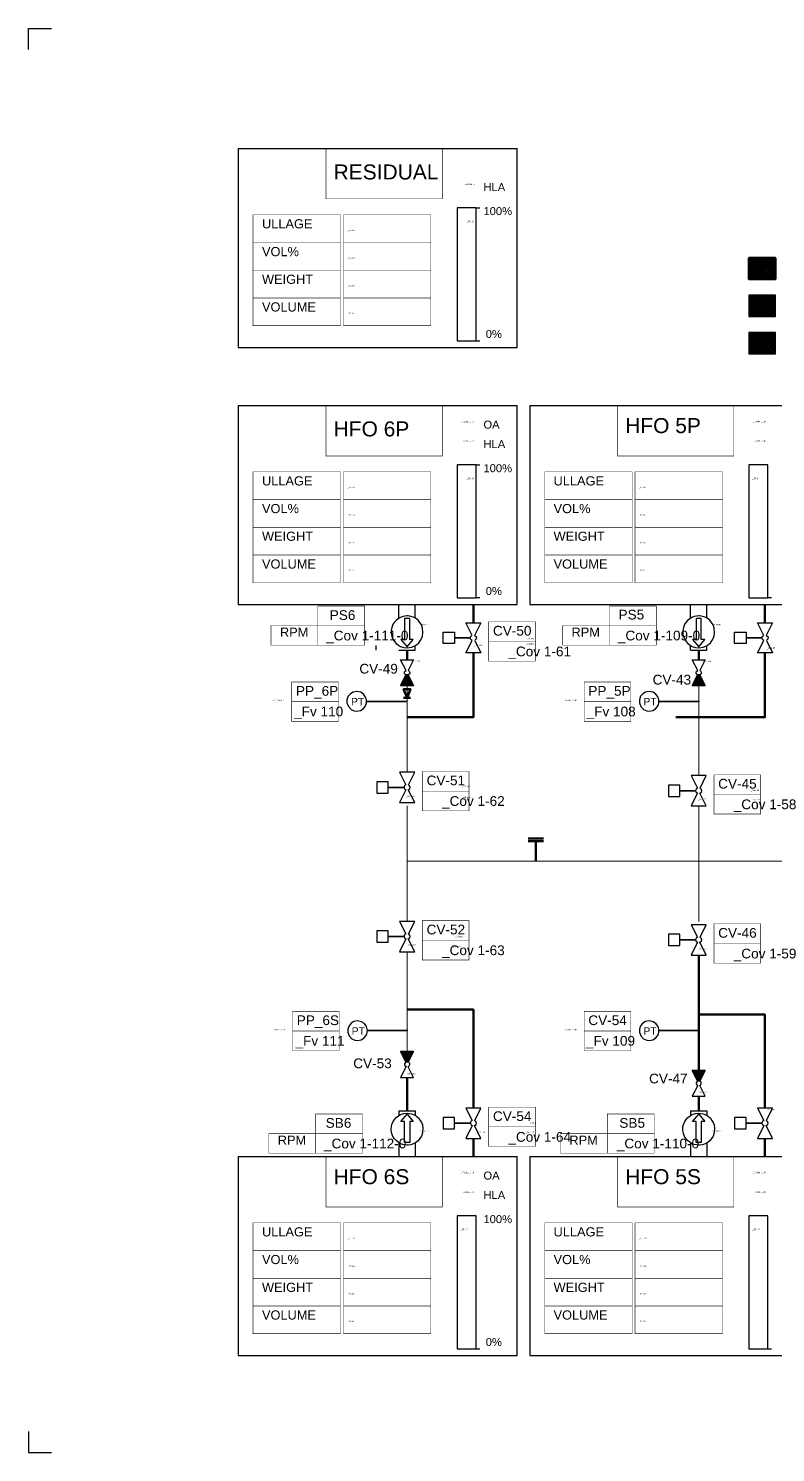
# Model space of a CAD drawing. Header units: millimetres. Extents: x 3560 to 26675, y 33959 to 46412.
# Drawn here: x 3560 to 10090, y 33959 to 46412 of the extents above; entities that cross this region are included whole.
import ezdxf
from ezdxf.enums import TextEntityAlignment as Align

# ---------------------------------------------------------------- set-up
doc = ezdxf.new("R2010")
doc.units = ezdxf.units.MM
for name, color, linetype in [('Ballast', 80, 'Continuous'), ('Bar graph', 200, 'Continuous'), ('Control valve', 11, 'Continuous'), ('Free values', 80, 'Continuous'), ('Graph', 100, 'Continuous'), ('level alarm', 255, 'Continuous'), ('LSHFO lines', 50, 'Continuous'), ('MDO lines', 200, 'Continuous'), ('Object fields', 21, 'Continuous'), ('Objects not controlled', 40, 'Continuous'), ('Pump text', 90, 'Continuous'), ('Pumps', 130, 'Continuous'), ('TEKST', 7, 'Continuous')]:
    doc.layers.add(name, color=color, linetype=linetype)
doc.layers.add('HFO lines', color=13, linetype='Continuous', lineweight=100)
doc.layers.add('Pressure transmitters', color=30, linetype='Continuous', lineweight=25, plot=False)
doc.styles.add('Arial', font='arial.ttf', dxfattribs={"height": 50})
doc.styles.get("Standard").update_dxf_attribs({"font": 'arial.ttf'})

msp = doc.modelspace()

# ---------------------------------------------------------------- hatches: boundary and pattern name
at = {"layer": 'LSHFO lines'}
h = msp.add_hatch(dxfattribs=at)
h.set_pattern_fill('ANSI31', color=256, scale=3)
h.paths.add_polyline_path([(10089, 44080), (9858, 44080), (9858, 43893), (10089, 43893)])
at = {"layer": 'MDO lines'}
h = msp.add_hatch(dxfattribs=at)
h.set_pattern_fill('ANSI31', color=256, scale=3)
h.paths.add_polyline_path([(10089, 43753), (9858, 43753), (9858, 43566), (10089, 43566)])
at = {"layer": 'Objects not controlled'}
h = msp.add_hatch(dxfattribs=at)
h.set_pattern_fill('ANSI31', color=256, scale=3)
h.paths.add_polyline_path([(10089, 44406), (9858, 44406), (9858, 44219), (10089, 44219)])
h = msp.add_hatch(dxfattribs=at)
h.set_pattern_fill('ANSI31', color=256, scale=36.0525, angle=-270)
h.set_pattern_definition([(135, (3633.9034, 32882.6), (-3.186621, -3.186621), [])])
h.paths.add_polyline_path([(6926, 40667), (6879, 40759), (6859, 40759), (6813, 40667)])
h = msp.add_hatch(dxfattribs=at)
h.set_pattern_fill('ANSI31', color=256, scale=36.0525, angle=-270)
h.set_pattern_definition([(135, (6185.2752, 32882.6746), (-3.186621, -3.186621), [])])
h.paths.add_polyline_path([(9475, 40667), (9429, 40759), (9409, 40759), (9362, 40667)])
h = msp.add_hatch(dxfattribs=at)
h.set_pattern_fill('ANSI31', color=256, scale=36.0525, angle=-270)
h.set_pattern_definition([(135, (3635.847, 26106.704), (-3.1866209, -3.1866209), [])])
h.paths.add_polyline_path([(6813, 37465), (6859, 37372), (6879, 37372), (6926, 37465)])
h = msp.add_hatch(dxfattribs=at)
h.set_pattern_fill('ANSI31', color=256, scale=36.0525, angle=-270)
h.set_pattern_definition([(135, (6185.2752, 25942.0678), (-3.1866209, -3.1866209), [])])
h.paths.add_polyline_path([(9362, 37300), (9409, 37208), (9429, 37208), (9475, 37300)])

# ---------------------------------------------------------------- linework, layer by layer
at = {"layer": 'Bar graph'}
for points in [[(7474, 44843), (7505, 44843)], [(7473, 43682), (7505, 43682)], [(7474, 42595), (7505, 42595)], [(7473, 41435), (7505, 41435)], [(10023, 41435), (10054, 41435)], [(7473, 34867), (7505, 34867)], [(10023, 34867), (10054, 34867)]]:
    msp.add_lwpolyline(points, dxfattribs=at)
at = {"layer": 'Control valve'}
for points in [[(7515, 40951), (7383, 40951), (7437, 41060), (7430, 41066), (7427, 41070), (7424, 41076), (7423, 41084), (7283, 41084), (7283, 41034), (7184, 41034), (7184, 41134), (7283, 41134), (7283, 41084), (7423, 41084), (7427, 41098), (7438, 41104), (7383, 41216), (7515, 41216), (7459, 41104), (7473, 41096), (7476, 41084), (7471, 41069), (7466, 41065), (7461, 41060)], [(10065, 40951), (9932, 40951), (9987, 41060), (9979, 41066), (9976, 41070), (9974, 41076), (9972, 41084), (9833, 41084), (9833, 41034), (9733, 41034), (9733, 41134), (9833, 41134), (9833, 41084), (9972, 41084), (9976, 41098), (9987, 41104), (9932, 41216), (10065, 41216), (10009, 41104), (10022, 41096), (10025, 41084), (10021, 41069), (10015, 41065), (10010, 41060)], [(6936, 39908), (6803, 39908), (6857, 39799), (6850, 39793), (6847, 39789), (6844, 39783), (6843, 39775), (6704, 39775), (6704, 39825), (6604, 39825), (6604, 39725), (6704, 39725), (6704, 39775), (6843, 39775), (6847, 39761), (6858, 39755), (6803, 39643), (6936, 39643), (6879, 39755), (6893, 39763), (6896, 39775), (6891, 39790), (6886, 39794), (6881, 39799)], [(9485, 39879), (9352, 39879), (9407, 39770), (9399, 39764), (9396, 39760), (9394, 39754), (9392, 39746), (9253, 39746), (9253, 39796), (9154, 39796), (9154, 39697), (9253, 39697), (9253, 39746), (9392, 39746), (9396, 39732), (9407, 39727), (9352, 39614), (9485, 39614), (9429, 39726), (9442, 39734), (9445, 39746), (9441, 39761), (9436, 39765), (9431, 39770)], [(6936, 38603), (6803, 38603), (6857, 38494), (6850, 38489), (6847, 38485), (6844, 38479), (6843, 38471), (6704, 38471), (6704, 38520), (6604, 38520), (6604, 38421), (6704, 38421), (6704, 38471), (6843, 38471), (6847, 38456), (6858, 38451), (6803, 38338), (6936, 38338), (6879, 38450), (6893, 38459), (6896, 38471), (6891, 38485), (6886, 38490), (6881, 38494)], [(9485, 38574), (9352, 38574), (9407, 38466), (9399, 38460), (9396, 38456), (9394, 38450), (9392, 38442), (9253, 38442), (9253, 38492), (9154, 38492), (9154, 38392), (9253, 38392), (9253, 38442), (9392, 38442), (9396, 38428), (9407, 38422), (9352, 38309), (9485, 38309), (9429, 38422), (9442, 38430), (9445, 38442), (9441, 38456), (9436, 38461), (9431, 38466)], [(7515, 36971), (7383, 36971), (7437, 36862), (7430, 36857), (7427, 36853), (7424, 36847), (7423, 36839), (7283, 36839), (7283, 36888), (7184, 36888), (7184, 36789), (7283, 36789), (7283, 36839), (7423, 36839), (7427, 36825), (7438, 36819), (7383, 36706), (7515, 36706), (7459, 36819), (7473, 36827), (7476, 36839), (7471, 36853), (7466, 36858), (7461, 36862)], [(10065, 36971), (9932, 36971), (9987, 36862), (9979, 36857), (9976, 36853), (9974, 36847), (9972, 36839), (9833, 36839), (9833, 36888), (9733, 36888), (9733, 36789), (9833, 36789), (9833, 36839), (9972, 36839), (9976, 36825), (9987, 36819), (9932, 36706), (10065, 36706), (10009, 36819), (10022, 36827), (10025, 36839), (10021, 36853), (10015, 36858), (10010, 36862)]]:
    msp.add_lwpolyline(points, close=True, dxfattribs=at)
at = {"layer": 'Defpoints'}
for points in [[(3560, 46228), (3560, 46412), (3760, 46412)], [(3560, 34143), (3560, 33959), (3760, 33959)]]:
    msp.add_lwpolyline(points, dxfattribs=at)
at = {"layer": 'Graph'}
for points in [[(7308, 43682), (7473, 43682), (7473, 44843), (7308, 44843)], [(7308, 41434), (7473, 41434), (7473, 42595), (7308, 42595)], [(9858, 41434), (10023, 41434), (10023, 42595), (9858, 42595)], [(7308, 34867), (7473, 34867), (7473, 36028), (7308, 36028)], [(9858, 34867), (10023, 34867), (10023, 36028), (9858, 36028)]]:
    msp.add_lwpolyline(points, close=True, dxfattribs=at)
at = {"layer": 'HFO lines'}
msp.add_lwpolyline([(9858, 44406), (9858, 44219), (10089, 44219), (10089, 44406), (9858, 44406)], close=True, dxfattribs=at)
for points in [[(7449, 41216), (7449, 41374)], [(9998, 41216), (9998, 41374)], [(6869, 40894), (6869, 40975)], [(9419, 40892), (9419, 40975)], [(6869, 40389), (7449, 40389), (7449, 40951)], [(9219, 40389), (9998, 40389), (9998, 40951)], [(6869, 40635), (6839, 40635), (6869, 40560), (6899, 40635), (6869, 40635)], [(6839, 40560), (6899, 40560)], [(7929, 39328), (8063, 39328)], [(7929, 39306), (8063, 39306)], [(7996, 39131), (7996, 39306)], [(9419, 37300), (9419, 38309)], [(6869, 37833), (7449, 37833), (7449, 36971)], [(9998, 36971), (9998, 37789), (9419, 37789)], [(6869, 37240), (6869, 36947)], [(9419, 37075), (9419, 36947)], [(7449, 36706), (7449, 36549)], [(9998, 36706), (9998, 36549)]]:
    msp.add_lwpolyline(points, dxfattribs=at)
at = {"layer": 'HFO lines', "linetype": 'Continuous', "lineweight": 20}
for points in [[(6869, 40560), (6869, 40667), (6869, 40667)], [(9419, 39879), (9419, 40667), (9419, 40667)], [(6869, 39908), (6869, 40560)], [(6869, 39614), (6869, 38603)], [(9419, 38603), (9419, 39614)], [(14218, 39131), (6869, 39131)], [(6869, 38338), (6869, 37465), (6869, 37465)]]:
    msp.add_lwpolyline(points, dxfattribs=at)
at = {"layer": 'LSHFO lines'}
msp.add_lwpolyline([(9858, 44080), (9858, 43893), (10089, 43893), (10089, 44080), (9858, 44080)], close=True, dxfattribs=at)
at = {"layer": 'MDO lines'}
msp.add_lwpolyline([(9858, 43753), (9858, 43566), (10089, 43566), (10089, 43753), (9858, 43753)], close=True, dxfattribs=at)
at = {"layer": 'Object fields'}
for points in [[(5392, 45363), (5392, 43622), (7831, 43622), (7831, 45363)], [(5392, 45363), (7831, 45363)], [(5392, 43116), (5392, 41374), (7831, 41374), (7831, 43116)], [(5392, 43116), (7831, 43116)], [(7942, 43116), (7942, 41374), (10381, 41374), (10381, 43116)], [(7942, 43116), (10381, 43116)], [(5392, 36549), (5392, 34807), (7831, 34807), (7831, 36549)], [(5392, 36549), (7831, 36549)], [(7942, 36549), (7942, 34807), (10381, 34807), (10381, 36549)], [(7942, 36549), (10381, 36549)]]:
    msp.add_lwpolyline(points, dxfattribs=at)
at = {"layer": 'Object fields', "const_width": 4.38}
for points in [[(7177, 45363), (6161, 45363), (6161, 44922), (7177, 44922), (7177, 45363)], [(6288, 44782), (5523, 44782), (5523, 44540), (6288, 44540), (6288, 44782)], [(7077, 44782), (6313, 44782), (6313, 44540), (7077, 44540), (7077, 44782)], [(6288, 44540), (5523, 44540), (5523, 44298), (6288, 44298), (6288, 44540)], [(7077, 44540), (6313, 44540), (6313, 44298), (7077, 44298), (7077, 44540)], [(6288, 44298), (5523, 44298), (5523, 44055), (6288, 44055), (6288, 44298)], [(7077, 44298), (6313, 44298), (6313, 44055), (7077, 44055), (7077, 44298)], [(6288, 44055), (5523, 44055), (5523, 43813), (6288, 43813), (6288, 44055)], [(7077, 44055), (6313, 44055), (6313, 43813), (7077, 43813), (7077, 44055)], [(7177, 43116), (6161, 43116), (6161, 42674), (7177, 42674), (7177, 43116)], [(9726, 43116), (8711, 43116), (8711, 42674), (9726, 42674), (9726, 43116)], [(6288, 42535), (5523, 42535), (5523, 42292), (6288, 42292), (6288, 42535)], [(7077, 42535), (6313, 42535), (6313, 42292), (7077, 42292), (7077, 42535)], [(8837, 42535), (8073, 42535), (8073, 42292), (8837, 42292), (8837, 42535)], [(9627, 42535), (8862, 42535), (8862, 42292), (9627, 42292), (9627, 42535)], [(6288, 42292), (5523, 42292), (5523, 42050), (6288, 42050), (6288, 42292)], [(7077, 42292), (6313, 42292), (6313, 42050), (7077, 42050), (7077, 42292)], [(8837, 42292), (8073, 42292), (8073, 42050), (8837, 42050), (8837, 42292)], [(9627, 42292), (8862, 42292), (8862, 42050), (9627, 42050), (9627, 42292)], [(6288, 42050), (5523, 42050), (5523, 41808), (6288, 41808), (6288, 42050)], [(7077, 42050), (6313, 42050), (6313, 41808), (7077, 41808), (7077, 42050)], [(8837, 42050), (8073, 42050), (8073, 41808), (8837, 41808), (8837, 42050)], [(9627, 42050), (8862, 42050), (8862, 41808), (9627, 41808), (9627, 42050)], [(6288, 41808), (5523, 41808), (5523, 41565), (6288, 41565), (6288, 41808)], [(7077, 41808), (6313, 41808), (6313, 41565), (7077, 41565), (7077, 41808)], [(8837, 41808), (8073, 41808), (8073, 41565), (8837, 41565), (8837, 41808)], [(9627, 41808), (8862, 41808), (8862, 41565), (9627, 41565), (9627, 41808)], [(6499, 41362), (6089, 41362), (6089, 41191), (6499, 41191), (6499, 41362)], [(9048, 41362), (8639, 41362), (8639, 41191), (9048, 41191), (9048, 41362)], [(7991, 41224), (7582, 41224), (7582, 41052), (7991, 41052), (7991, 41224)], [(6089, 41191), (5680, 41191), (5680, 41019), (6089, 41019), (6089, 41191)], [(6499, 41191), (6089, 41191), (6089, 41019), (6499, 41019), (6499, 41191)], [(8639, 41191), (8230, 41191), (8230, 41019), (8639, 41019), (8639, 41191)], [(9048, 41191), (8639, 41191), (8639, 41019), (9048, 41019), (9048, 41191)], [(7991, 41052), (7582, 41052), (7582, 40880), (7991, 40880), (7991, 41052)], [(6270, 40698), (5860, 40698), (5860, 40526), (6270, 40526), (6270, 40698)], [(8826, 40698), (8417, 40698), (8417, 40526), (8826, 40526), (8826, 40698)], [(6270, 40526), (5860, 40526), (5860, 40354), (6270, 40354), (6270, 40526)], [(8826, 40526), (8417, 40526), (8417, 40354), (8826, 40354), (8826, 40526)], [(7411, 39915), (7002, 39915), (7002, 39743), (7411, 39743), (7411, 39915)], [(9961, 39886), (9552, 39886), (9552, 39714), (9961, 39714), (9961, 39886)], [(7411, 39743), (7002, 39743), (7002, 39571), (7411, 39571), (7411, 39743)], [(9961, 39714), (9552, 39714), (9552, 39543), (9961, 39543), (9961, 39714)], [(7411, 38610), (7002, 38610), (7002, 38439), (7411, 38439), (7411, 38610)], [(9961, 38582), (9552, 38582), (9552, 38410), (9961, 38410), (9961, 38582)], [(7411, 38439), (7002, 38439), (7002, 38267), (7411, 38267), (7411, 38439)], [(9961, 38410), (9552, 38410), (9552, 38238), (9961, 38238), (9961, 38410)], [(6276, 37818), (5867, 37818), (5867, 37646), (6276, 37646), (6276, 37818)], [(8826, 37818), (8417, 37818), (8417, 37646), (8826, 37646), (8826, 37818)], [(6276, 37646), (5867, 37646), (5867, 37475), (6276, 37475), (6276, 37646)], [(8826, 37646), (8417, 37646), (8417, 37475), (8826, 37475), (8826, 37646)], [(6480, 36920), (6070, 36920), (6070, 36748), (6480, 36748), (6480, 36920)], [(7991, 36979), (7582, 36979), (7582, 36807), (7991, 36807), (7991, 36979)], [(9029, 36920), (8620, 36920), (8620, 36748), (9029, 36748), (9029, 36920)], [(6070, 36748), (5661, 36748), (5661, 36577), (6070, 36577), (6070, 36748)], [(6480, 36748), (6070, 36748), (6070, 36577), (6480, 36577), (6480, 36748)], [(7991, 36807), (7582, 36807), (7582, 36635), (7991, 36635), (7991, 36807)], [(8620, 36748), (8211, 36748), (8211, 36577), (8620, 36577), (8620, 36748)], [(9029, 36748), (8620, 36748), (8620, 36577), (9029, 36577), (9029, 36748)], [(7177, 36549), (6161, 36549), (6161, 36107), (7177, 36107), (7177, 36549)], [(9726, 36549), (8711, 36549), (8711, 36107), (9726, 36107), (9726, 36549)], [(6288, 35968), (5523, 35968), (5523, 35725), (6288, 35725), (6288, 35968)], [(7077, 35968), (6313, 35968), (6313, 35725), (7077, 35725), (7077, 35968)], [(8837, 35968), (8073, 35968), (8073, 35725), (8837, 35725), (8837, 35968)], [(9627, 35968), (8862, 35968), (8862, 35725), (9627, 35725), (9627, 35968)], [(6288, 35725), (5523, 35725), (5523, 35483), (6288, 35483), (6288, 35725)], [(7077, 35725), (6313, 35725), (6313, 35483), (7077, 35483), (7077, 35725)], [(8837, 35725), (8073, 35725), (8073, 35483), (8837, 35483), (8837, 35725)], [(9627, 35725), (8862, 35725), (8862, 35483), (9627, 35483), (9627, 35725)], [(6288, 35483), (5523, 35483), (5523, 35241), (6288, 35241), (6288, 35483)], [(7077, 35483), (6313, 35483), (6313, 35241), (7077, 35241), (7077, 35483)], [(8837, 35483), (8073, 35483), (8073, 35241), (8837, 35241), (8837, 35483)], [(9627, 35483), (8862, 35483), (8862, 35241), (9627, 35241), (9627, 35483)], [(6288, 35241), (5523, 35241), (5523, 34998), (6288, 34998), (6288, 35241)], [(7077, 35241), (6313, 35241), (6313, 34998), (7077, 34998), (7077, 35241)], [(8837, 35241), (8073, 35241), (8073, 34998), (8837, 34998), (8837, 35241)], [(9627, 35241), (8862, 35241), (8862, 34998), (9627, 34998), (9627, 35241)]]:
    msp.add_lwpolyline(points, dxfattribs=at)
at = {"layer": 'Objects not controlled'}
for points in [[(6926, 40667), (6813, 40667), (6859, 40759), (6853, 40765), (6847, 40774), (6847, 40785), (6852, 40793), (6860, 40798), (6813, 40892), (6926, 40892), (6879, 40799), (6882, 40797), (6888, 40791), (6892, 40779), (6892, 40770), (6884, 40763), (6879, 40759), (6885, 40748), (6894, 40730), (6902, 40713), (6926, 40667)], [(9475, 40667), (9362, 40667), (9409, 40759), (9402, 40765), (9397, 40774), (9397, 40785), (9401, 40793), (9410, 40798), (9362, 40892), (9475, 40892), (9429, 40799), (9432, 40797), (9437, 40791), (9441, 40779), (9441, 40770), (9433, 40763), (9429, 40759), (9434, 40748), (9443, 40730), (9452, 40713), (9475, 40667)], [(6879, 40759), (6859, 40759), (6813, 40667), (6926, 40667), (6879, 40759)], [(9429, 40759), (9409, 40759), (9362, 40667), (9475, 40667), (9429, 40759)], [(6926, 37465), (6813, 37465), (6859, 37372), (6853, 37367), (6847, 37357), (6847, 37347), (6852, 37338), (6860, 37334), (6813, 37240), (6926, 37240), (6879, 37332), (6882, 37334), (6888, 37341), (6892, 37352), (6892, 37361), (6884, 37369), (6879, 37372), (6885, 37384), (6894, 37401), (6902, 37419), (6926, 37465)], [(6879, 37372), (6859, 37372), (6813, 37465), (6926, 37465), (6879, 37372)], [(9475, 37300), (9362, 37300), (9409, 37208), (9402, 37202), (9397, 37193), (9397, 37182), (9401, 37174), (9410, 37169), (9362, 37075), (9475, 37075), (9429, 37168), (9432, 37170), (9437, 37176), (9441, 37188), (9441, 37197), (9433, 37204), (9429, 37208), (9434, 37219), (9443, 37237), (9452, 37254), (9475, 37300)], [(9429, 37208), (9409, 37208), (9362, 37300), (9475, 37300), (9429, 37208)]]:
    msp.add_lwpolyline(points, close=True, dxfattribs=at)
at = {"layer": 'Pressure transmitters'}
for points in [[(6869, 40528), (6515, 40528), (6514, 40542), (6507, 40565), (6489, 40590), (6464, 40607), (6429, 40614), (6397, 40608), (6374, 40594), (6355, 40572), (6344, 40541), (6344, 40515), (6356, 40482), (6380, 40458), (6407, 40445), (6429, 40442), (6462, 40449), (6486, 40463), (6503, 40484), (6510, 40499), (6514, 40515), (6515, 40528), (6862, 40528)], [(9425, 40528), (9071, 40528), (9070, 40542), (9063, 40565), (9045, 40590), (9020, 40607), (8985, 40614), (8953, 40608), (8930, 40594), (8911, 40572), (8900, 40541), (8900, 40515), (8913, 40482), (8936, 40458), (8964, 40445), (8985, 40442), (9018, 40449), (9042, 40463), (9059, 40484), (9066, 40499), (9070, 40515), (9071, 40528), (9419, 40528)], [(6876, 37649), (6522, 37649), (6521, 37662), (6514, 37685), (6496, 37710), (6470, 37727), (6436, 37735), (6404, 37728), (6381, 37715), (6362, 37692), (6351, 37661), (6351, 37635), (6363, 37603), (6387, 37578), (6414, 37565), (6436, 37563), (6469, 37569), (6492, 37584), (6510, 37604), (6517, 37619), (6521, 37635), (6522, 37649), (6869, 37649)], [(9425, 37649), (9071, 37649), (9070, 37662), (9063, 37685), (9045, 37710), (9020, 37727), (8985, 37735), (8953, 37728), (8930, 37715), (8911, 37692), (8900, 37661), (8900, 37635), (8913, 37603), (8936, 37578), (8964, 37565), (8985, 37563), (9018, 37569), (9042, 37584), (9059, 37604), (9066, 37619), (9070, 37635), (9071, 37649), (9419, 37649)]]:
    msp.add_lwpolyline(points, dxfattribs=at)
at = {"layer": 'Pumps'}
for points in [[(6598, 41374), (6741, 41374)], [(6798, 41255), (6798, 41374)], [(6798, 41374), (6941, 41374)], [(6941, 41256), (6941, 41374)], [(9147, 41374), (9290, 41374)], [(9347, 41255), (9347, 41374)], [(9347, 41374), (9490, 41374)], [(9490, 41256), (9490, 41374)], [(6847, 41253), (6847, 41068), (6815, 41068), (6869, 41005), (6924, 41068), (6892, 41068), (6892, 41253), (6847, 41253)], [(9396, 41253), (9396, 41068), (9364, 41068), (9419, 41005), (9473, 41068), (9441, 41068), (9441, 41253), (9396, 41253)], [(6598, 40975), (6598, 41017)], [(6798, 40975), (6941, 40975)], [(6941, 40975), (6941, 41017)], [(9347, 40975), (9347, 41017)], [(9347, 40975), (9490, 40975)], [(9490, 40975), (9490, 41017)], [(6798, 36947), (6798, 36906)], [(6798, 36947), (6941, 36947)], [(6847, 36670), (6847, 36855), (6815, 36855), (6869, 36918), (6924, 36855), (6892, 36855), (6892, 36670), (6847, 36670)], [(6941, 36947), (6941, 36906)], [(9347, 36947), (9347, 36906)], [(9347, 36947), (9490, 36947)], [(9396, 36670), (9396, 36855), (9364, 36855), (9419, 36918), (9473, 36855), (9441, 36855), (9441, 36670), (9396, 36670)], [(9490, 36947), (9490, 36906)], [(6798, 36668), (6798, 36549)], [(6941, 36667), (6941, 36549)], [(9347, 36668), (9347, 36549)], [(9490, 36667), (9490, 36549)], [(6598, 36549), (6741, 36549)], [(9147, 36549), (9290, 36549)]]:
    msp.add_lwpolyline(points, dxfattribs=at)
for points in [[(6869, 41275), (6850, 41274), (6831, 41270), (6811, 41262), (6791, 41251), (6773, 41236), (6758, 41220), (6749, 41206), (6742, 41192), (6736, 41175), (6733, 41163), (6730, 41146), (6730, 41136), (6732, 41113), (6736, 41095), (6747, 41069), (6759, 41051), (6774, 41035), (6794, 41019), (6812, 41009), (6841, 41000), (6869, 40997), (6908, 41002), (6932, 41012), (6951, 41023), (6971, 41041), (6985, 41058), (6996, 41079), (7004, 41099), (7008, 41127), (7005, 41167), (6995, 41197), (6966, 41237), (6942, 41255), (6924, 41264), (6902, 41271), (6880, 41275), (6869, 41275)], [(9419, 41275), (9400, 41274), (9380, 41270), (9360, 41262), (9340, 41251), (9322, 41236), (9308, 41220), (9298, 41206), (9291, 41192), (9285, 41175), (9282, 41163), (9280, 41146), (9279, 41136), (9281, 41113), (9286, 41095), (9297, 41069), (9308, 41051), (9323, 41035), (9344, 41019), (9362, 41009), (9391, 41000), (9419, 40997), (9458, 41002), (9482, 41012), (9500, 41023), (9521, 41041), (9534, 41058), (9546, 41079), (9553, 41099), (9558, 41127), (9554, 41167), (9544, 41197), (9515, 41237), (9492, 41255), (9474, 41264), (9452, 41271), (9429, 41275), (9419, 41275)], [(6869, 36647), (6850, 36649), (6831, 36653), (6811, 36660), (6791, 36672), (6773, 36687), (6758, 36703), (6749, 36717), (6742, 36731), (6736, 36748), (6733, 36760), (6730, 36777), (6730, 36787), (6732, 36810), (6736, 36828), (6747, 36854), (6759, 36871), (6774, 36888), (6794, 36904), (6812, 36914), (6841, 36923), (6869, 36926), (6908, 36920), (6932, 36911), (6951, 36900), (6971, 36882), (6985, 36864), (6996, 36844), (7004, 36824), (7008, 36796), (7005, 36756), (6995, 36726), (6966, 36686), (6942, 36668), (6924, 36659), (6902, 36651), (6880, 36648), (6869, 36647)], [(9419, 36647), (9400, 36649), (9380, 36653), (9360, 36660), (9340, 36672), (9322, 36687), (9308, 36703), (9298, 36717), (9291, 36731), (9285, 36748), (9282, 36760), (9280, 36777), (9279, 36787), (9281, 36810), (9286, 36828), (9297, 36854), (9308, 36871), (9323, 36888), (9344, 36904), (9362, 36914), (9391, 36923), (9419, 36926), (9458, 36920), (9482, 36911), (9500, 36900), (9521, 36882), (9534, 36864), (9546, 36844), (9553, 36824), (9558, 36796), (9554, 36756), (9544, 36726), (9515, 36686), (9492, 36668), (9474, 36659), (9452, 36651), (9429, 36648), (9419, 36647)]]:
    msp.add_lwpolyline(points, close=True, dxfattribs=at)

# ---------------------------------------------------------------- texts
at = {"layer": 'Ballast', "linetype": 'Continuous', "style": 'Arial'}
for s, height, p in [('_Col 1-111', 12, (6978, 41192)), ('_Col 1-109', 12, (9527, 41192)), ('_Col 1-61', 12, (7455, 41011)), ('_Cov 1-61', 85, (7755, 40922)), ('_Col 1-61', 12, (7910, 41070)), ('_Col 1-61', 12, (7913, 41025)), ('_Col 1-57', 12, (10014, 40987)), ('_Col 1-249', 12, (6895, 40875)), ('_Col 1-243', 12, (9444, 40873)), ('_Fv 110', 85, (5882, 40397)), ('_Fv 108', 85, (8439, 40397)), ('_Col 1-62', 12, (7350, 39778)), ('_Col 1-58', 12, (9874, 39743)), ('_Col 1-62', 12, (6862, 39693)), ('_Cov 1-62', 85, (7175, 39614)), ('_Col 1-62', 12, (7351, 39684)), ('_Col 1-58', 12, (9412, 39664)), ('_Cov 1-58', 85, (9725, 39585)), ('_Col 1-58', 12, (9884, 39662)), ('_Col 1-63', 12, (6870, 38391)), ('_Cov 1-63', 85, (7175, 38309)), ('_Col 1-63', 12, (7270, 38381)), ('_Col 1-63', 12, (7283, 38464)), ('_Col 1-59', 12, (9412, 38360)), ('_Cov 1-59', 85, (9725, 38280)), ('_Fv 111', 85, (5894, 37517)), ('_Fv 109', 85, (8433, 37517)), ('_Col 1-253', 12, (6861, 37267)), ('_Col 1-247', 12, (9413, 37103)), ('_Col 1-60', 12, (10010, 36951)), ('_Col 1-112', 12, (6978, 36765)), ('_Col 1-64', 12, (7478, 36755)), ('_Cov 1-64', 85, (7755, 36677)), ('_Col 1-64', 12, (7908, 36752)), ('_Col 1-64', 12, (7933, 36835)), ('_Col 1-110', 12, (9527, 36765))]:
    msp.add_text(s, height=height, dxfattribs=at).set_placement(p)
at = {"layer": 'Ballast', "linetype": 'Continuous', "width": 304.77, "attachment_point": 1, "style": 'Arial'}
for s, insert, char_height in [('PS6', (6193, 41325), 85), ('PS5', (8718, 41329), 85), ('CV-50', (7620, 41188), 85), ('CV-49', (6452, 40856), 85), ('CV-43', (9016, 40760), 85), ('PP_6P', (5898, 40662), 85), ('PP_5P', (8454, 40662), 85), ('PT', (6379, 40558), 65), ('PT', (8935, 40558), 65), ('CV-51', (7040, 39879), 85), ('CV-45', (9589, 39850), 85), ('CV-52', (7040, 38575), 85), ('CV-46', (9589, 38546), 85), ('PP_6S', (5905, 37782), 85), ('CV-54', (8454, 37782), 85), ('PT', (6385, 37678), 65), ('PT', (8935, 37678), 65), ('CV-53', (6399, 37405), 85), ('CV-47', (8985, 37272), 85), ('SB6', (6158, 36884), 85), ('CV-54', (7620, 36943), 85), ('SB5', (8725, 36884), 85)]:
    msp.add_mtext(s, dxfattribs=dict(at, insert=insert, char_height=char_height))
at = {"layer": 'Bar graph', "linetype": 'Continuous', "style": 'Arial'}
for s, p in [('_Tb 13', (7391, 44724, 0)), ('_Tb 11', (7391, 42476, 0)), ('_Tb 9', (9886, 42476, 0)), ('_Tb 12', (7336, 35909, 0)), ('_Tb 10', (9886, 35909, 0))]:
    msp.add_text(s, height=15, dxfattribs=at).set_placement(p, align=Align.MIDDLE_LEFT)
at = {"layer": 'Free values', "linetype": 'Continuous', "style": 'Arial'}
for s, p in [('_Tv 13-0', (6350, 44642, 0)), ('_Tv 13-1', (6350, 44400, 0)), ('_Tv 13-3', (6350, 44158, 0)), ('_Tv 13-4', (6350, 43915, 0)), ('_Tv 11-0', (6350, 42395, 0)), ('_Tv 9-0', (8900, 42395, 0)), ('_Tv 11-1', (6350, 42152, 0)), ('_Tv 9-1', (8900, 42152, 0)), ('_Tv 11-3', (6350, 41910, 0)), ('_Tv 9-3', (8900, 41910, 0)), ('_Tv 11-4', (6350, 41668, 0)), ('_Tv 9-4', (8900, 41668, 0)), ('_Tv 12-0', (6350, 35828, 0)), ('_Tv 10-0', (8900, 35828, 0)), ('_Tv 12-1', (6350, 35585, 0)), ('_Tv 10-1', (8900, 35585, 0)), ('_Tv 12-3', (6350, 35343, 0)), ('_Tv 10-3', (8900, 35343, 0)), ('_Tv 12-4', (6350, 35101, 0)), ('_Tv 10-4', (8900, 35101, 0))]:
    msp.add_text(s, height=11, dxfattribs=at).set_placement(p)
at = {"layer": 'level alarm', "linetype": 'Continuous', "style": 'Arial'}
for s, p in [('_Ta 213-10-10', (7352, 45050)), ('_Ta 311-10-10', (7344, 42975)), ('_Ta 309-10-10', (9894, 42975)), ('_Ta 211-10-10', (7344, 42805)), ('_Ta 209-10-10', (9894, 42805)), ('_Ta 110-10-10', (5685, 40537)), ('_Ta 108-10-10', (8242, 40537)), ('_Ta 111-10-10', (5692, 37657)), ('_Ta 109-10-10', (8242, 37657)), ('_Ta 312-10-10', (7344, 36408)), ('_Ta 310-10-10', (9894, 36408)), ('_Ta 212-10-10', (7344, 36238)), ('_Ta 210-10-10', (9894, 36238))]:
    msp.add_text(s, height=12, dxfattribs=at).set_placement(p, align=Align.MIDDLE_LEFT)
at = {"layer": 'Pump text', "linetype": 'Continuous', "style": 'Arial'}
for s, p in [('_Cov 1-111-0', (6162, 41061)), ('_Cov 1-109-0', (8712, 41061)), ('_Cov 1-112-0', (6143, 36619)), ('_Cov 1-110-0', (8703, 36619))]:
    msp.add_text(s, height=85, dxfattribs=at).set_placement(p)
at = {"layer": 'TEKST', "attachment_point": 1}
for s, width, insert, char_height in [('RESIDUAL', 1005.08, (6227, 45223), 131.2), ('HLA', 150, (7537, 45060), 70), ('100%', 150, (7537, 44850), 70), ('ULLAGE', 1005.08, (5601, 44744), 80), ('VOL%', 1005.08, (5601, 44501), 80), ('WEIGHT', 1005.08, (5601, 44259), 80), ('VOLUME', 1005.08, (5601, 44017), 80), ('0%', 150, (7557, 43776), 70), ('HFO 6P', 1005.08, (6227, 42976), 131.2), ('OA', 150, (7537, 42983), 70), ('HFO 5P', 1005.08, (8776, 43005), 131.2), ('HLA', 150, (7537, 42813), 70), ('100%', 150, (7537, 42602), 70), ('ULLAGE', 1005.08, (5601, 42496), 80), ('ULLAGE', 1005.08, (8150, 42496), 80), ('VOL%', 1005.08, (5601, 42254), 80), ('VOL%', 1005.08, (8150, 42254), 80), ('WEIGHT', 1005.08, (5601, 42012), 80), ('WEIGHT', 1005.08, (8150, 42012), 80), ('VOLUME', 1005.08, (5601, 41769), 80), ('VOLUME', 1005.08, (8150, 41769), 80), ('0%', 150, (7557, 41528), 70), ('RPM', 1005.08, (5758, 41173), 80), ('RPM', 1005.08, (8307, 41173), 80), ('RPM', 1005.08, (5739, 36731), 80), ('RPM', 1005.08, (8288, 36731), 80), ('HFO 6S', 1005.08, (6227, 36437), 131.2), ('OA', 150, (7537, 36416), 70), ('HFO 5S', 1005.08, (8776, 36437), 131.2), ('HLA', 150, (7537, 36246), 70), ('100%', 150, (7537, 36035), 70), ('ULLAGE', 1005.08, (5601, 35929), 80), ('ULLAGE', 1005.08, (8150, 35929), 80), ('VOL%', 1005.08, (5601, 35687), 80), ('VOL%', 1005.08, (8150, 35687), 80), ('WEIGHT', 1005.08, (5601, 35444), 80), ('WEIGHT', 1005.08, (8150, 35444), 80), ('VOLUME', 1005.08, (5601, 35202), 80), ('VOLUME', 1005.08, (8150, 35202), 80), ('0%', 150, (7557, 34961), 70)]:
    msp.add_mtext_dynamic_manual_height_columns(s, width=width, gutter_width=12.5, heights=[0], dxfattribs=dict(at, insert=insert, char_height=char_height))

doc.saveas('drawing.dxf')
